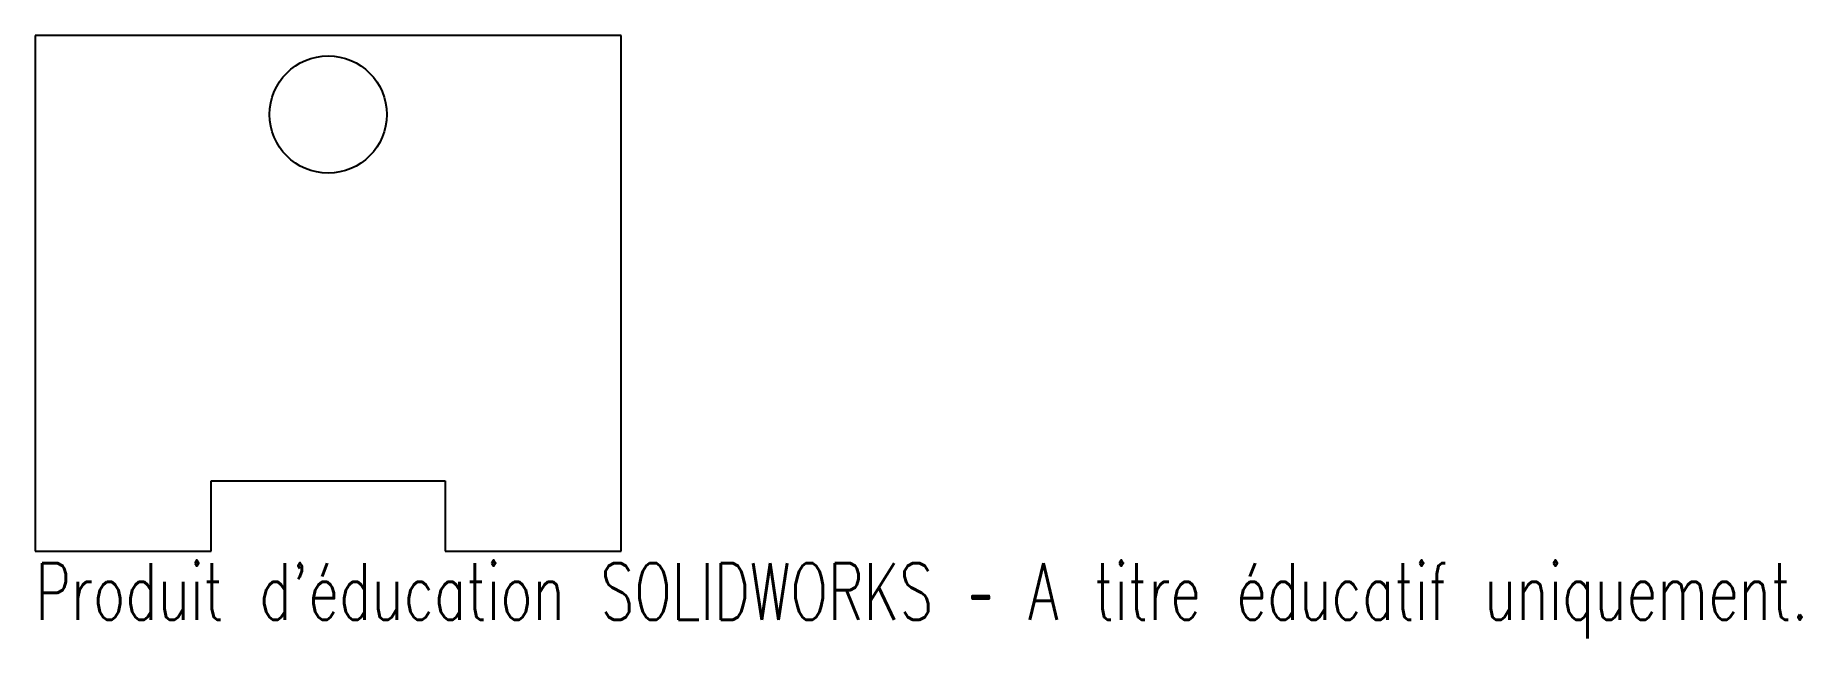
# Model space of a CAD drawing. Header units: millimetres. Extents: x 0 to 151, y -13 to 38.
import ezdxf

# ---------------------------------------------------------------- set-up
doc = ezdxf.new("R2010")
doc.units = ezdxf.units.MM
doc.styles.add('SLDTEXTSTYLE0', font='TXT', dxfattribs={"width": 0.7, "bigfont": 'bigfont'})

msp = doc.modelspace()

# ---------------------------------------------------------------- linework, layer by layer
at = {"color": 7, "linetype": 'Continuous', "lineweight": 25}
for p, q in [((50, 38), (0, 38)), ((0, 38), (0, -6)), ((50, -6), (50, 38)), ((15, 0), (35, 0)), ((15, -6), (15, 0)), ((35, 0), (35, -6)), ((0, -6), (15, -6)), ((35, -6), (50, -6))]:
    msp.add_line(p, q, dxfattribs=at)
msp.add_circle((25, 31.25), 5, dxfattribs=at)

# ---------------------------------------------------------------- texts
at = {"color": 7, "linetype": 'Continuous', "insert": (0, -7.02), "char_height": 4.8336, "attachment_point": 1, "style": 'SLDTEXTSTYLE0'}
msp.add_mtext("Produit d'éducation SOLIDWORKS – A titre éducatif uniquement.", dxfattribs=at)

doc.saveas('drawing.dxf')
